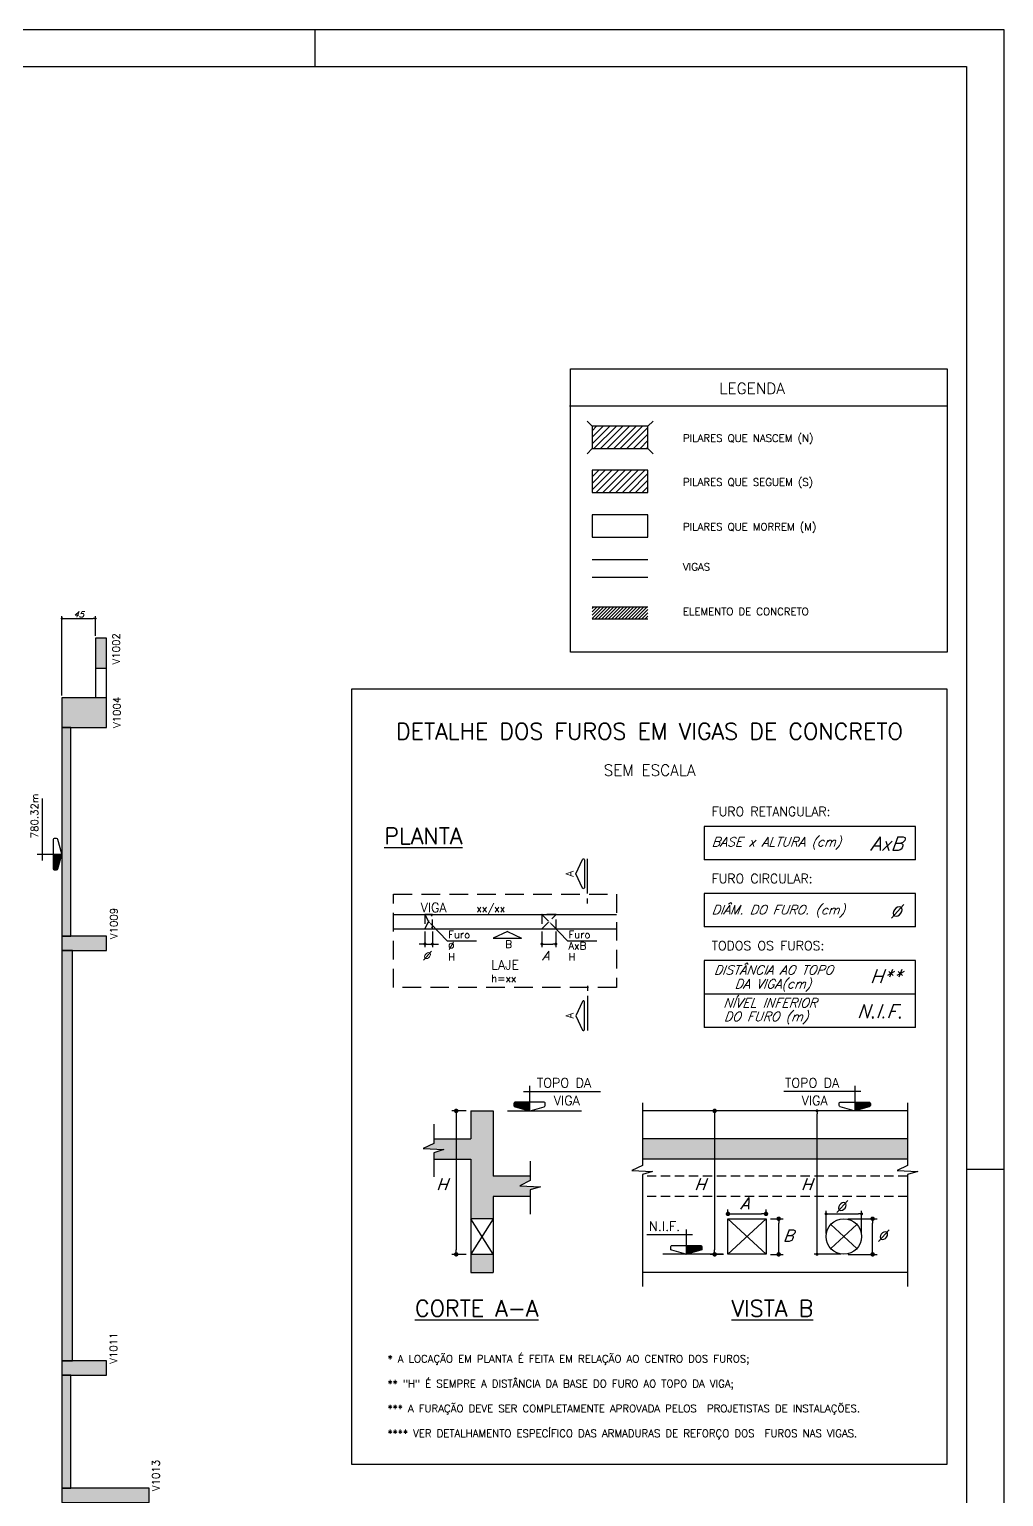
# Model space of a CAD drawing. Extents: x -4723 to 4922, y -2048 to 2452.
# Drawn here: x 3614 to 4922, y 482 to 2452 of the extents above; entities that cross this region are included whole.
import ezdxf
from ezdxf import colors
from ezdxf.entities.mleader import LeaderData, LeaderLine
from ezdxf.enums import TextEntityAlignment as Align
from ezdxf.math import Vec2, Vec3

# ---------------------------------------------------------------- set-up
doc = ezdxf.new("R2010")
doc.units = 0
doc.header["$LTSCALE"] = 50
doc.header["$MEASUREMENT"] = 0
doc.linetypes.add('DASHED', pattern=[0.75, 0.5, -0.25])
doc.linetypes.add('HIDDEN', pattern=[0.375, 0.25, -0.125])
doc.layers.get('0').update_dxf_attribs({"linetype": 'CONTINUOUS'})
doc.layers.get('DEFPOINTS').update_dxf_attribs({"linetype": 'CONTINUOUS'})
for name, color, linetype in [('6', 6, 'CONTINUOUS'), ('F-AUX', 2, 'CONTINUOUS'), ('F-AUX-RED', 1, 'CONTINUOUS'), ('F-CORTE', 4, 'CONTINUOUS'), ('F-CORTE-INDICAÇÃO', 4, 'CONTINUOUS'), ('F-COTAS', 106, 'CONTINUOUS'), ('F-DET_LINHA', 1, 'CONTINUOUS'), ('F-DET_TEXTO', 3, 'CONTINUOUS'), ('F-FURO-PAREDE-TEXTOS', 2, 'CONTINUOUS'), ('F-FUROS', 2, 'HIDDEN'), ('F-LAJES', 3, 'CONTINUOUS'), ('F-LAJES-DIM', 2, 'CONTINUOUS'), ('F-LAJES-NOME', 4, 'CONTINUOUS'), ('F-MARGEM', 1, 'CONTINUOUS'), ('F-NÍVEL-VISTA', 2, 'CONTINUOUS'), ('F-PILARES', 170, 'CONTINUOUS'), ('F-PILARES-HACH', 174, 'CONTINUOUS'), ('F-SOLIDO', 71, 'CONTINUOUS'), ('F-SOLIDO-CORTE', 71, 'CONTINUOUS'), ('F-TEXTO', 6, 'CONTINUOUS'), ('F-TEXTO-CYAN', 4, 'CONTINUOUS'), ('F-TEXTO-GREEN', 3, 'CONTINUOUS'), ('F-TEXTO-YELLOW', 2, 'CONTINUOUS'), ('F-VIGAS', 3, 'CONTINUOUS'), ('F-VIGAS-DIM', 2, 'CONTINUOUS'), ('F-VIGAS-NOME', 4, 'CONTINUOUS'), ('F-VISTA', 2, 'CONTINUOUS')]:
    doc.layers.add(name, color=color, linetype=linetype)
doc.styles.add('8718-AE-BARR-FORM-R09$0$ROMANS', font='simplex.shx', dxfattribs={"oblique": 20})
doc.styles.add('CP-TEXT-INCL', font='simplex.shx', dxfattribs={"oblique": 20})
doc.styles.add('MCP', font='simplex.shx')
doc.styles.add('ROMANS', font='simplex.shx')
doc.styles.get("Standard").update_dxf_attribs({"font": 'simplex.shx'})
doc.dimstyles.new('CP-COTAS-50', dxfattribs={"dimscale": 0.64, "dimtxt": 12.5, "dimasz": 5, "dimexe": 5, "dimexo": 5, "dimgap": 2.5, "dimtad": 1, "dimdec": 1, "dimdsep": 46, "dimtxsty": 'CP-TEXT-INCL', "dimblk1": 'DOT', "dimblk2": 'DOT', "dimsah": 1, "dimcen": 9, "dimclrd": 256, "dimclre": 256, "dimclrt": 256, "dimadec": 0, "dimazin": 0, "dimtfac": 1, "dimtdec": 1, "dimtmove": 2, "dimatfit": 3, "dimldrblk": 'DOT', "dimfxl": 0, "dimtolj": 1, "dimarcsym": 0})
doc.dimstyles.new('CP-COTAS-75', dxfattribs={"dimscale": 0.8, "dimtxt": 18.75, "dimasz": 7.5, "dimexe": 7.5, "dimexo": 7.5, "dimgap": 3.75, "dimtad": 1, "dimdsep": 46, "dimtxsty": 'CP-TEXT-INCL', "dimblk1": 'DOT', "dimblk2": 'DOT', "dimsah": 1, "dimcen": 13.5, "dimclrd": 256, "dimclre": 256, "dimclrt": 256, "dimadec": 0, "dimazin": 0, "dimtfac": 1, "dimtofl": 0, "dimtmove": 2, "dimatfit": 3, "dimldrblk": 'DOT', "dimfxl": 0, "dimtolj": 1, "dimarcsym": 0})
pattern_1 = [(45, (258.473, 3264.519), (-4.419417, 4.419417), [])]

# ---------------------------------------------------------------- blocks, each defined once
blk = doc.blocks.new('_DOT')
at = {"color": 0, "linetype": 'ByBlock'}
blk.add_line((-0.5, 0), (-1, 0), dxfattribs=at)
at = {"color": 0, "linetype": 'ByBlock', "const_width": 0.5}
blk.add_lwpolyline([(-0.25, 0, 1), (0.25, 0, 1)], format="xyb", close=True, dxfattribs=at)
blk = doc.blocks.new('*D22')
at = {"layer": 'DEFPOINTS', "color": 0, "transparency": 16777216}
for p in [(4551.9, 855.3), (4603, 861.8), (4603, 855.3)]:
    blk.add_point(p, dxfattribs=at)
at = {"layer": 'F-COTAS', "lineweight": -2, "transparency": 16777216}
for p, q in [((4551.9, 861.3), (4551.9, 867.8)), ((4603, 861.3), (4603, 867.8)), ((4557.9, 861.8), (4597, 861.8))]:
    blk.add_line(p, q, dxfattribs=at)
at = {"layer": 'F-COTAS', "lineweight": -2, "transparency": 16777216, "xscale": 6, "yscale": 6, "zscale": 6, "rotation": 180}
blk.add_blockref('_DOT', (4551.9, 861.8), dxfattribs=at)
at = {"layer": 'F-COTAS', "lineweight": -2, "transparency": 16777216, "xscale": 6, "yscale": 6, "zscale": 6}
blk.add_blockref('_DOT', (4603, 861.8), dxfattribs=at)
blk = doc.blocks.new('*D23')
at = {"layer": 'DEFPOINTS', "color": 0, "transparency": 16777216}
for p in [(4551.9, 1000.1), (4534, 807.5), (4551.9, 807.5)]:
    blk.add_point(p, dxfattribs=at)
at = {"layer": 'F-COTAS', "lineweight": -2, "transparency": 16777216}
for p, q in [((4545.9, 1000.1), (4528, 1000.1)), ((4534, 994.1), (4534, 813.5)), ((4545.9, 807.5), (4528, 807.5))]:
    blk.add_line(p, q, dxfattribs=at)
at = {"layer": 'F-COTAS', "lineweight": -2, "transparency": 16777216, "xscale": 6, "yscale": 6, "zscale": 6}
for p, rotation in [((4534, 1000.1), 90), ((4534, 807.5), 270)]:
    blk.add_blockref('_DOT', p, dxfattribs=dict(at, rotation=rotation))
blk = doc.blocks.new('*D24')
at = {"layer": 'DEFPOINTS', "color": 0, "transparency": 16777216}
for p in [(4603, 855.3), (4620, 855.3), (4603, 807.5)]:
    blk.add_point(p, dxfattribs=at)
at = {"layer": 'F-COTAS', "lineweight": -2, "transparency": 16777216}
for p, q in [((4609, 855.3), (4626, 855.3)), ((4620, 813.5), (4620, 849.3)), ((4609, 807.5), (4626, 807.5))]:
    blk.add_line(p, q, dxfattribs=at)
at = {"layer": 'F-COTAS', "lineweight": -2, "transparency": 16777216, "xscale": 6, "yscale": 6, "zscale": 6}
for p, rotation in [((4620, 855.3), 90), ((4620, 807.5), 270)]:
    blk.add_blockref('_DOT', p, dxfattribs=dict(at, rotation=rotation))
blk = doc.blocks.new('*D25')
at = {"layer": 'DEFPOINTS', "color": 0, "transparency": 16777216}
for p in [(4206.4, 1000.1), (4186.9, 807.5), (4206.4, 807.5)]:
    blk.add_point(p, dxfattribs=at)
at = {"layer": 'F-COTAS', "lineweight": -2, "transparency": 16777216}
for p, q in [((4200.4, 1000.1), (4180.9, 1000.1)), ((4186.9, 994.1), (4186.9, 813.5)), ((4200.4, 807.5), (4180.9, 807.5))]:
    blk.add_line(p, q, dxfattribs=at)
at = {"layer": 'F-COTAS', "lineweight": -2, "transparency": 16777216, "xscale": 6, "yscale": 6, "zscale": 6}
for p, rotation in [((4186.9, 1000.1), 90), ((4186.9, 807.5), 270)]:
    blk.add_blockref('_DOT', p, dxfattribs=dict(at, rotation=rotation))
blk = doc.blocks.new('*D26')
at = {"layer": 'DEFPOINTS', "color": 0, "transparency": 16777216}
for p in [(4707.5, 855.3), (4746.2, 855.3), (4707.5, 807.5)]:
    blk.add_point(p, dxfattribs=at)
at = {"layer": 'F-COTAS', "lineweight": -2, "transparency": 16777216}
for p, q in [((4713.5, 855.3), (4752.2, 855.3)), ((4746.2, 813.5), (4746.2, 849.3)), ((4713.5, 807.5), (4752.2, 807.5))]:
    blk.add_line(p, q, dxfattribs=at)
at = {"layer": 'F-COTAS', "lineweight": -2, "transparency": 16777216, "xscale": 6, "yscale": 6, "zscale": 6}
for p, rotation in [((4746.2, 855.3), 90), ((4746.2, 807.5), 270)]:
    blk.add_blockref('_DOT', p, dxfattribs=dict(at, rotation=rotation))
blk = doc.blocks.new('A0-4L_900')
at = {"layer": 'F-MARGEM', "color": 2}
for p, q in [((174.4, 90), (174.4, 89)), ((191.9, 59.4), (192.9, 59.4))]:
    blk.add_line(p, q, dxfattribs=at)
blk.add_lwpolyline([(0, 0), (0, 90), (192.9, 90), (192.9, 0)], close=True, dxfattribs=at)
at = {"layer": 'F-MARGEM', "color": 7}
blk.add_lwpolyline([(2.5, 89), (191.9, 89), (191.9, 1), (2.5, 1)], close=True, dxfattribs=at)
blk = doc.blocks.new('Nível - Vista')
at = {"layer": 'F-NÍVEL-VISTA'}
blk.add_hatch(color=71, dxfattribs=at).paths.add_polyline_path([(0, 0.238), (-0.38, 0.238, 0.414214), (-0.42, 0.198), (-0.42, 0.148, 0.331206), (-0.391, 0.11), (-0.011, 0.002, 0.072993), (0, 0)])
at = {"layer": 'F-NÍVEL-VISTA', "color": 2}
for p, q in [((-0.168, 0.521), (1.493, 0.521)), ((0, 0.67), (0, 0))]:
    blk.add_line(p, q, dxfattribs=at)
blk.add_lwpolyline([(-0.011, 0.002, 0.146769), (0.011, 0.002), (0.391, 0.11, 0.331206), (0.42, 0.148), (0.42, 0.198, 0.414214), (0.38, 0.238), (-0.38, 0.238, 0.414214), (-0.42, 0.198), (-0.42, 0.148, 0.331206), (-0.391, 0.11), (-0.011, 0.002, 0.146769), (0.011, 0.002)], format="xyb", dxfattribs=at)
at = {"layer": 'F-TEXTO', "color": 3, "style": 'MCP'}
for tag, p in [('NÍVEL', (1.026, 0.636)), ('NÍVEL_DETALHE', (1.02, 0.186))]:
    blk.add_attdef(tag, text='', height=0.2, dxfattribs=at).set_placement(p, align=Align.CENTER)
blk = doc.blocks.new('*D299')
at = {"layer": 'DEFPOINTS', "color": 0, "linetype": 'Continuous', "transparency": 16777216}
for p in [(3702.4, 1661), (3702.4, 1634.5), (3657.4, 1554.5)]:
    blk.add_point(p, dxfattribs=at)
at = {"layer": 'F-COTAS', "linetype": 'Continuous', "lineweight": -2, "transparency": 16777216}
for p, q in [((3657.4, 1557.7), (3657.4, 1664.2)), ((3660.6, 1661), (3699.2, 1661)), ((3702.4, 1637.7), (3702.4, 1664.2))]:
    blk.add_line(p, q, dxfattribs=at)
at = {"layer": 'F-COTAS', "linetype": 'Continuous', "lineweight": -2, "transparency": 16777216, "xscale": 3.2, "yscale": 3.2, "zscale": 3.2, "rotation": 180}
blk.add_blockref('_DOT', (3657.4, 1661), dxfattribs=at)
at = {"layer": 'F-COTAS', "linetype": 'Continuous', "lineweight": -2, "transparency": 16777216, "xscale": 3.2, "yscale": 3.2, "zscale": 3.2}
blk.add_blockref('_DOT', (3702.4, 1661), dxfattribs=at)
at = {"layer": 'F-COTAS', "linetype": 'Continuous', "transparency": 16777216, "insert": (3679.9, 1666.6), "char_height": 8, "attachment_point": 5, "style": 'CP-TEXT-INCL'}
blk.add_mtext('\\A1;45', dxfattribs=at)

msp = doc.modelspace()

# ---------------------------------------------------------------- hatches: boundary and pattern name
at = {"layer": 'F-AUX-RED'}
h = msp.add_hatch(dxfattribs=at)
h.set_pattern_fill('ANSI31', color=256)
h.set_pattern_definition([(45, (714.415, 776.3774), (-2.245064, 2.245064), [])])
h.paths.add_polyline_path([(4444.48708, 1676.30578), (4369.48708, 1676.30578), (4369.48708, 1660.56561), (4444.48708, 1660.56561)])
at = {"layer": 'F-PILARES-HACH'}
h = msp.add_hatch(dxfattribs=at)
h.set_pattern_fill('ANSI31', color=256, scale=50, style=0)
h.set_pattern_definition(pattern_1)
h.paths.add_polyline_path([(4369.48708, 1919.09539), (4369.48708, 1889.09539), (4444.48708, 1889.09539), (4444.48708, 1919.09539)])
h = msp.add_hatch(dxfattribs=at)
h.set_pattern_fill('ANSI31', color=256, scale=50, style=0)
h.set_pattern_definition(pattern_1)
h.paths.add_polyline_path([(4369.48708, 1860.06991), (4369.48708, 1830.06991), (4444.48708, 1830.06991), (4444.48708, 1860.06991)])
at = {"layer": 'F-SOLIDO'}
h = msp.add_hatch(color=256, dxfattribs=at)
edge = h.paths.add_edge_path()
edge.add_line((4285.48984, 1011.94205), (4266.48984, 1011.94205))
edge.add_ellipse((4266.48984, 1009.94205), major_axis=(1.41421, 1.41421), ratio=1, start_angle=45, end_angle=135)
edge.add_line((4264.48984, 1009.94205), (4264.48984, 1007.43011))
edge.add_ellipse((4266.48984, 1007.43011), major_axis=(-1.41421, 1.41421), ratio=1, start_angle=45, end_angle=118.30075575)
edge.add_line((4265.91514, 1005.51446), (4284.91514, 1000.11446))
edge.add_ellipse((4285.48984, 1002.03011), major_axis=(1.41421, 1.41421), ratio=1, start_angle=208.30075578, end_angle=224.99999955)
edge.add_line((4285.48984, 1000.03011), (4285.48984, 1011.94205))
h = msp.add_hatch(color=256, dxfattribs=at)
edge = h.paths.add_edge_path()
edge.add_line((4722.15916, 1011.94205), (4741.15916, 1011.94205))
edge.add_ellipse((4741.15916, 1009.94205), major_axis=(-1.41421, 1.41421), ratio=1, start_angle=225, end_angle=315, ccw=False)
edge.add_line((4743.15916, 1009.94205), (4743.15916, 1007.43011))
edge.add_ellipse((4741.15916, 1007.43011), major_axis=(1.41421, 1.41421), ratio=1, start_angle=241.69924425, end_angle=315, ccw=False)
edge.add_line((4741.73385, 1005.51446), (4722.73385, 1000.11446))
edge.add_ellipse((4722.15916, 1002.03011), major_axis=(-1.41421, 1.41421), ratio=1, start_angle=135.00000045, end_angle=151.69924422, ccw=False)
edge.add_line((4722.15916, 1000.03011), (4722.15916, 1011.94205))
for points in [[(4206.40317, 962.39391), (4156.64316, 962.39391), (4156.64316, 956.4298), (4142.51543, 949.36981), (4170.29092, 948.32223), (4156.64316, 943.92216), (4156.64316, 935.29814), (4206.40317, 935.29814), (4206.40317, 855.29814), (4236.40317, 855.29814), (4236.40317, 885.29814), (4286.40317, 885.29814), (4286.40317, 893.92216), (4300.05092, 898.32223), (4272.27543, 899.36981), (4286.40317, 906.4298), (4286.40317, 912.39391), (4236.40317, 912.39391), (4236.40317, 1000.11446), (4206.40317, 1000.11446)], [(4793.16269, 935.29814), (4793.16269, 962.39391), (4437.07488, 962.39391), (4437.07488, 935.29814)], [(4236.40317, 783.07748), (4236.40317, 807.54723), (4206.40317, 807.54723), (4206.40317, 783.07748)]]:
    msp.add_hatch(color=256, dxfattribs=at).paths.add_polyline_path(points)
h = msp.add_hatch(color=256, dxfattribs=at)
edge = h.paths.add_edge_path()
edge.add_line((4495.97234, 819.37482), (4514.97234, 819.37482))
edge.add_ellipse((4514.97234, 817.37482), major_axis=(-1.41421, 1.41421), ratio=1, start_angle=225, end_angle=315, ccw=False)
edge.add_line((4516.97234, 817.37482), (4516.97234, 814.86288))
edge.add_ellipse((4514.97234, 814.86288), major_axis=(1.41421, 1.41421), ratio=1, start_angle=241.69924425, end_angle=315, ccw=False)
edge.add_line((4515.54704, 812.94723), (4496.54704, 807.54723))
edge.add_ellipse((4495.97234, 809.46288), major_axis=(-1.41421, 1.41421), ratio=1, start_angle=135.00000045, end_angle=151.69924422, ccw=False)
edge.add_line((4495.97234, 807.46288), (4495.97234, 819.37482))
at = {"layer": 'F-SOLIDO-CORTE', "linetype": 'Continuous'}
for points in [[(3708.19599, 1594.5), (3708.68619, 1594.5), (3717.41809, 1594.5), (3717.41809, 1617.7851), (3717.41809, 1633.1928), (3717.41809, 1634.5), (3711.64019, 1634.5), (3711.14999, 1634.5), (3702.41809, 1634.5), (3702.41809, 1619.0922), (3702.41809, 1617.7851), (3702.41809, 1594.5)], [(3680.52969, 1514.5), (3682.49049, 1514.5), (3717.41809, 1514.5), (3717.41809, 1537.7851), (3717.41809, 1553.1928), (3717.41809, 1554.5), (3694.30639, 1554.5), (3692.34569, 1554.5), (3657.41809, 1554.5), (3657.41809, 1539.0922), (3657.41809, 1537.7851), (3657.41809, 1514.5)], [(3661.80059, 1234.5), (3666.03769, 1234.5), (3669.41809, 1234.5), (3669.41809, 1392.858), (3669.41809, 1458.5957), (3669.41809, 1471.0564), (3669.41809, 1507.5096), (3669.41809, 1514.5), (3665.11009, 1514.5), (3664.28399, 1514.5), (3657.41809, 1514.5), (3657.41809, 1477.9791), (3657.41809, 1471.0564), (3657.41809, 1405.3188), (3657.41809, 1392.858), (3657.41809, 1234.5)], [(3657.41809, 1222.2088), (3657.41809, 1215.5), (3679.33059, 1215.5), (3700.51629, 1215.5), (3717.41809, 1215.5), (3717.41809, 1222.439), (3717.41809, 1229.1478), (3717.41809, 1234.5), (3695.50549, 1234.5), (3674.31989, 1234.5), (3657.41809, 1234.5), (3657.41809, 1229.1478)], [(3657.41809, 823.3268), (3657.41809, 664.5), (3662.42709, 664.5), (3667.38559, 664.5), (3671.41809, 664.5), (3671.41809, 823.3268), (3671.41809, 859.6548), (3671.41809, 894.7777), (3671.41809, 967.4544), (3671.41809, 1037.72), (3671.41809, 1128.1093), (3671.41809, 1215.5), (3666.30519, 1215.5), (3661.36179, 1215.5), (3657.41809, 1215.5), (3657.41809, 1125.1107), (3657.41809, 1037.72), (3657.41809, 965.0434), (3657.41809, 894.7777), (3657.41809, 858.8605)], [(3657.41809, 652.2295), (3657.41809, 645.5), (3678.88509, 645.5), (3700.13609, 645.5), (3717.41809, 645.5), (3717.41809, 652.2979), (3717.41809, 659.0274), (3717.41809, 664.5), (3695.95099, 664.5), (3674.70009, 664.5), (3657.41809, 664.5), (3657.41809, 659.0274)], [(3657.41809, 503.8314), (3657.41809, 493.5), (3661.80059, 493.5), (3662.63129, 493.5), (3669.41809, 493.5), (3669.41809, 547.8832), (3669.41809, 558.3354), (3669.41809, 645.5), (3665.12469, 645.5), (3660.87449, 645.5), (3657.41809, 645.5), (3657.41809, 558.3354)], [(3657.41809, 475.4912), (3657.41809, 474.5), (3700.14749, 474.5), (3706.25139, 474.5), (3774.41809, 474.5), (3774.41809, 481.439), (3774.41809, 482.4302), (3774.41809, 493.5), (3731.68859, 493.5), (3725.58479, 493.5), (3657.41809, 493.5), (3657.41809, 482.4302)]]:
    msp.add_hatch(color=256, dxfattribs=at).paths.add_polyline_path(points, flags=16)

# ---------------------------------------------------------------- linework, layer by layer
at = {"layer": '6', "color": 4}
for p, q in [((4369.48708, 1919.09539), (4362.61657, 1925.9659)), ((4444.48708, 1919.09539), (4451.3576, 1925.9659)), ((4369.48708, 1889.09539), (4362.61657, 1882.22487)), ((4444.48708, 1889.09539), (4451.3576, 1882.22487))]:
    msp.add_line(p, q, dxfattribs=at)
at = {"layer": 'F-AUX'}
for p, q in [((4277.09022, 1026.07773), (4380.69401, 1026.07773)), ((4285.48984, 1033.5321), (4285.48984, 1000.03011)), ((4730.55877, 1026.07773), (4626.95499, 1026.07773)), ((4722.15916, 1033.5321), (4722.15916, 1000.03011)), ((4504.37196, 833.5105), (4442.96922, 833.5105)), ((4495.97234, 840.96488), (4495.97234, 807.46288))]:
    msp.add_line(p, q, dxfattribs=at)
for points in [[(4284.91514, 1000.11446, 0.1467688363), (4286.06453, 1000.11446), (4305.06453, 1005.51446, 0.3312061654), (4306.48984, 1007.43011), (4306.48984, 1009.94205, 0.4142135624), (4304.48984, 1011.94205), (4266.48984, 1011.94205, 0.4142135624), (4264.48984, 1009.94205), (4264.48984, 1007.43011, 0.3312061654), (4265.91514, 1005.51446), (4284.91514, 1000.11446, 0.1467688363), (4286.06453, 1000.11446)], [(4722.73385, 1000.11446, -0.1467688363), (4721.58446, 1000.11446), (4702.58446, 1005.51446, -0.3312061654), (4701.15916, 1007.43011), (4701.15916, 1009.94205, -0.4142135624), (4703.15916, 1011.94205), (4741.15916, 1011.94205, -0.4142135624), (4743.15916, 1009.94205), (4743.15916, 1007.43011, -0.3312061654), (4741.73385, 1005.51446), (4722.73385, 1000.11446, -0.1467688363), (4721.58446, 1000.11446)], [(4496.54704, 807.54723, -0.1467688363), (4495.39765, 807.54723), (4476.39765, 812.94723, -0.3312061654), (4474.97234, 814.86288), (4474.97234, 817.37482, -0.4142135624), (4476.97234, 819.37482), (4514.97234, 819.37482, -0.4142135624), (4516.97234, 817.37482), (4516.97234, 814.86288, -0.3312061654), (4515.54704, 812.94723), (4496.54704, 807.54723, -0.1467688363), (4495.39765, 807.54723)]]:
    msp.add_lwpolyline(points, format="xyb", dxfattribs=at)
at = {"layer": 'F-AUX-RED'}
for p, q in [((4602.99366, 807.54723), (4551.89259, 855.29814)), ((4551.89259, 807.54723), (4602.99366, 855.29814)), ((4724.95828, 815.12171), (4690.069, 847.72366)), ((4690.069, 815.12171), (4724.95828, 847.72366)), ((4545.34635, 807.54723), (4464.55125, 807.54723))]:
    msp.add_line(p, q, dxfattribs=at)
at = {"layer": 'F-AUX-RED', "color": 2}
for points in [[(4444.48708, 1676.30578), (4369.48708, 1676.30578)], [(4369.48708, 1660.56561), (4444.48708, 1660.56561)]]:
    msp.add_lwpolyline(points, dxfattribs=at)
at = {"layer": 'F-AUX-RED'}
msp.add_lwpolyline([(4255.92225, 1000.11446), (4355.17527, 1000.11446)], dxfattribs=at)
at = {"layer": 'F-CORTE', "linetype": 'Continuous'}
for points in [[(3708.19599, 1594.5), (3717.41809, 1594.5), (3717.41809, 1617.7851), (3717.41809, 1633.1928), (3717.41809, 1634.5), (3711.64019, 1634.5), (3711.14999, 1634.5), (3702.41809, 1634.5), (3702.41809, 1619.0922), (3702.41809, 1617.7851), (3702.41809, 1594.5), (3708.19599, 1594.5)], [(3774.41809, 481.439), (3774.41809, 482.4302), (3774.41809, 493.5), (3731.68859, 493.5), (3725.58479, 493.5), (3669.41809, 493.5), (3669.41809, 547.8832), (3669.41809, 558.3354), (3669.41809, 645.5), (3678.88509, 645.5), (3700.13609, 645.5), (3717.41809, 645.5), (3717.41809, 652.2979), (3717.41809, 659.0274), (3717.41809, 664.5), (3695.95099, 664.5), (3674.70009, 664.5), (3671.41809, 664.5), (3671.41809, 823.3268), (3671.41809, 859.6548), (3671.41809, 894.7777), (3671.41809, 967.4544), (3671.41809, 1037.72), (3671.41809, 1128.1093), (3671.41809, 1215.5), (3679.33059, 1215.5), (3700.51629, 1215.5), (3717.41809, 1215.5), (3717.41809, 1222.439), (3717.41809, 1229.1478), (3717.41809, 1234.5), (3695.50549, 1234.5), (3674.31989, 1234.5), (3669.41809, 1234.5), (3669.41809, 1392.858), (3669.41809, 1458.5957), (3669.41809, 1471.0564), (3669.41809, 1507.5096), (3669.41809, 1514.5), (3680.52969, 1514.5), (3717.41809, 1514.5), (3717.41809, 1537.7851), (3717.41809, 1553.1928), (3717.41809, 1554.5), (3694.30639, 1554.5), (3692.34569, 1554.5), (3657.41809, 1554.5), (3657.41809, 1539.0922), (3657.41809, 1537.7851), (3657.41809, 1514.5), (3657.41809, 1477.9791), (3657.41809, 1471.0564), (3657.41809, 1405.3188), (3657.41809, 1392.858), (3657.41809, 1234.5), (3657.41809, 1222.2088), (3657.41809, 1215.5), (3657.41809, 823.3268), (3657.41809, 664.5), (3657.41809, 652.2295), (3657.41809, 645.5), (3657.41809, 503.8314), (3657.41809, 493.5), (3657.41809, 475.4912)]]:
    msp.add_lwpolyline(points, dxfattribs=at)
at = {"layer": 'F-CORTE-INDICAÇÃO'}
for p, q in [((4363.19763, 1291.65294), (4363.19763, 1338.3196)), ((4363.19763, 1278.3196), (4363.19763, 1284.98627)), ((4363.19763, 1167.8054), (4363.19763, 1161.13873)), ((4363.19763, 1154.47207), (4363.19763, 1107.8054))]:
    msp.add_line(p, q, dxfattribs=at)
for points in [[(4359.19763, 1299.65294, -0.8025848517), (4356.65588, 1299.08945), (4347.68871, 1318.3196), (4356.65588, 1337.54976, -0.8025848517), (4359.19763, 1336.98627)], [(4359.19763, 1146.47207, 0.8025848517), (4356.65588, 1147.03556), (4347.68871, 1127.8054), (4356.65588, 1108.57524, 0.8025848517), (4359.19763, 1109.13873)]]:
    msp.add_lwpolyline(points, format="xyb", close=True, dxfattribs=at)
for points in [[(4255.57222, 1240.96817), (4236.34206, 1232.001)], [(4255.57222, 1240.96817), (4274.80237, 1232.001)], [(4236.34206, 1232.001), (4274.80237, 1232.001)]]:
    msp.add_lwpolyline(points, dxfattribs=at)
at = {"layer": 'F-COTAS'}
for p, q in [((4140.97368, 1224.03831), (4136.97368, 1224.03831)), ((4144.97368, 1240.65845), (4144.97368, 1220.03831)), ((4144.97368, 1224.03831), (4154.97368, 1224.03831)), ((4154.97368, 1240.65845), (4154.97368, 1220.03831)), ((4158.97368, 1224.03831), (4162.97368, 1224.03831)), ((4302.00982, 1240.65845), (4302.00982, 1220.03831)), ((4306.00982, 1224.03831), (4316.63902, 1224.03831)), ((4320.63902, 1240.65845), (4320.63902, 1220.03831)), ((4684.56784, 1000.11446), (4667.49455, 1000.11446)), ((4671.49455, 811.54723), (4671.49455, 996.11446)), ((4683.63818, 835.42269), (4683.63818, 865.81337)), ((4687.63818, 861.81337), (4727.38909, 861.81337)), ((4731.38909, 835.42269), (4731.38909, 865.81337)), ((4703.51364, 807.54723), (4667.49455, 807.54723))]:
    msp.add_line(p, q, dxfattribs=at)
at = {"layer": 'F-DET_LINHA', "color": 1}
for p, q in [((4845.44189, 1946.04884), (4339.2632, 1946.04884)), ((4803.55555, 1381.91618), (4519.79013, 1381.91618)), ((4519.79013, 1381.91618), (4519.79013, 1336.91618)), ((4803.55555, 1336.91618), (4803.55555, 1381.91618)), ((4803.55555, 1336.91618), (4519.79013, 1336.91618)), ((4803.55555, 1291.91618), (4519.79013, 1291.91618)), ((4519.79013, 1291.91618), (4519.79013, 1246.91618)), ((4803.55555, 1246.91618), (4803.55555, 1291.91618)), ((4803.55555, 1246.91618), (4519.79013, 1246.91618)), ((4519.79013, 1201.91618), (4519.79013, 1156.91618)), ((4803.55555, 1201.91618), (4519.79013, 1201.91618)), ((4803.55555, 1156.91618), (4803.55555, 1201.91618)), ((4803.55555, 1156.91618), (4519.79013, 1156.91618)), ((4519.79013, 1156.91618), (4519.79013, 1111.91618)), ((4803.55555, 1111.91618), (4803.55555, 1156.91618)), ((4803.55555, 1111.91618), (4519.79013, 1111.91618)), ((4437.07488, 1010.88997), (4437.07488, 926.9808)), ((4793.16269, 1010.88997), (4793.16269, 926.9808)), ((4156.64316, 982.41191), (4156.64316, 956.4298)), ((4156.64316, 956.4298), (4142.51543, 949.36981)), ((4142.51543, 949.36981), (4170.29092, 948.32223)), ((4170.29092, 948.32223), (4156.64316, 943.92216)), ((4156.64316, 943.92216), (4156.64316, 911.44012)), ((4286.40317, 932.41191), (4286.40317, 906.4298)), ((4437.07488, 926.9808), (4422.94714, 919.92082)), ((4793.16269, 926.9808), (4779.03495, 919.92082)), ((4286.40317, 906.4298), (4272.27543, 899.36981)), ((4422.94714, 919.92082), (4450.72263, 918.87324)), ((4450.72263, 918.87324), (4437.07488, 914.47316)), ((4437.07488, 914.47316), (4437.07488, 764.54501)), ((4779.03495, 919.92082), (4806.81044, 918.87324)), ((4806.81044, 918.87324), (4793.16269, 914.47316)), ((4793.16269, 914.47316), (4793.16269, 764.54501)), ((4272.27543, 899.36981), (4300.05092, 898.32223)), ((4300.05092, 898.32223), (4286.40317, 893.92216)), ((4286.40317, 893.92216), (4286.40317, 861.44012)), ((4236.40317, 807.54723), (4206.40317, 855.29814)), ((4236.40317, 855.29814), (4206.40317, 807.54723))]:
    msp.add_line(p, q, dxfattribs=at)
at = {"layer": 'F-DET_LINHA', "color": 3}
for p, q in [((4206.40317, 1000.11446), (4236.40317, 1000.11446)), ((4206.40317, 1000.11446), (4206.40317, 962.39391)), ((4236.40317, 1000.11446), (4236.40317, 912.39391)), ((4156.64316, 962.39391), (4206.40317, 962.39391)), ((4793.16269, 962.39391), (4437.07488, 962.39391)), ((4156.64316, 935.29814), (4206.40317, 935.29814)), ((4206.40317, 935.29814), (4206.40317, 783.07748)), ((4793.16269, 935.29814), (4437.07488, 935.29814)), ((4286.40317, 912.39391), (4236.40317, 912.39391)), ((4236.40317, 885.29814), (4236.40317, 783.07748)), ((4286.40317, 885.29814), (4236.40317, 885.29814)), ((4236.40317, 855.29814), (4206.40317, 855.29814)), ((4206.40317, 807.54723), (4236.40317, 807.54723)), ((4206.40317, 783.07748), (4236.40317, 783.07748))]:
    msp.add_line(p, q, dxfattribs=at)
at = {"layer": 'F-DET_LINHA', "color": 2}
for p, q in [((4793.16269, 1000.11446), (4437.07488, 1000.11446)), ((4793.16269, 783.07748), (4437.07488, 783.07748))]:
    msp.add_line(p, q, dxfattribs=at)
at = {"layer": 'F-DET_LINHA', "color": 1, "linetype": 'HIDDEN'}
for p, q in [((4793.16269, 912.39391), (4437.07488, 912.39391)), ((4793.16269, 885.29814), (4437.07488, 885.29814))]:
    msp.add_line(p, q, dxfattribs=at)
at = {"layer": 'F-DET_LINHA', "color": 1}
for points in [[(4340.2664, 1996.04884), (4846.44509, 1996.04884), (4846.44509, 1615.92821), (4340.2664, 1615.92821)], [(4046.44509, 525.92821), (4846.44509, 525.92821), (4846.44509, 1565.92821), (4046.44509, 1565.92821)]]:
    msp.add_lwpolyline(points, close=True, dxfattribs=at)
at = {"layer": 'F-DET_LINHA', "color": 1, "linetype": 'DASHED'}
msp.add_lwpolyline([(4102.75837, 1291.08322), (4402.18596, 1291.08322), (4402.18596, 1165.87167), (4102.75837, 1165.87167)], close=True, dxfattribs=at)
at = {"layer": 'F-FUROS'}
for points in [[(4144.97368, 1263.65845), (4144.97368, 1244.65845), (4154.97368, 1244.65845), (4154.97368, 1263.65845), (4144.97368, 1263.65845)], [(4144.97368, 1244.65845), (4154.97368, 1263.65845)], [(4144.97368, 1263.65845), (4154.97368, 1244.65845)], [(4302.00982, 1263.65845), (4302.00982, 1244.65845), (4321.00982, 1244.65845), (4321.00982, 1263.65845), (4302.00982, 1263.65845)], [(4302.00982, 1244.65845), (4321.00982, 1263.65845)], [(4302.00982, 1263.65845), (4321.00982, 1244.65845)]]:
    msp.add_lwpolyline(points, dxfattribs=at)
at = {"layer": 'F-LAJES'}
for points in [[(4102.75837, 1263.65845), (4402.18596, 1263.65845)], [(4102.75837, 1244.65845), (4402.18596, 1244.65845)]]:
    msp.add_lwpolyline(points, dxfattribs=at)
at = {"layer": 'F-PILARES'}
for points in [[(4369.48708, 1889.09539), (4444.48708, 1889.09539), (4444.48708, 1919.09539), (4369.48708, 1919.09539)], [(4369.48708, 1830.06991), (4444.48708, 1830.06991), (4444.48708, 1860.06991), (4369.48708, 1860.06991)], [(4369.48708, 1770.01415), (4444.48708, 1770.01415), (4444.48708, 1800.01415), (4369.48708, 1800.01415)]]:
    msp.add_lwpolyline(points, close=True, dxfattribs=at)
at = {"layer": 'F-SOLIDO-CORTE'}
for points in [[(3708.19599, 1594.5), (3708.68617, 1594.5), (3717.41807, 1594.5), (3717.41807, 1617.78506), (3717.41807, 1633.19283), (3717.41807, 1634.5), (3711.64016, 1634.5), (3711.14997, 1634.5), (3702.41807, 1634.5), (3702.41807, 1619.09223), (3702.41807, 1617.78506), (3702.41807, 1594.5), (3708.19599, 1594.5)], [(3680.52972, 1514.5), (3682.49048, 1514.5), (3717.41807, 1514.5), (3717.41807, 1537.78506), (3717.41807, 1553.19283), (3717.41807, 1554.5), (3694.30642, 1554.5), (3692.34567, 1554.5), (3657.41807, 1554.5), (3657.41807, 1539.09223), (3657.41807, 1537.78506), (3657.41807, 1514.5), (3680.52972, 1514.5)], [(3661.80058, 1234.5), (3666.03771, 1234.5), (3669.41807, 1234.5), (3669.41807, 1392.85803), (3669.41807, 1458.59567), (3669.41807, 1471.05644), (3669.41807, 1507.50964), (3669.41807, 1514.5), (3665.11007, 1514.5), (3664.28395, 1514.5), (3657.41807, 1514.5), (3657.41807, 1477.97909), (3657.41807, 1471.05644), (3657.41807, 1405.3188), (3657.41807, 1392.85803), (3657.41807, 1234.5), (3661.80058, 1234.5)], [(3657.41807, 1222.20878), (3657.41807, 1215.5), (3679.33062, 1215.5), (3700.51625, 1215.5), (3717.41807, 1215.5), (3717.41807, 1222.43897), (3717.41807, 1229.14775), (3717.41807, 1234.5), (3695.50553, 1234.5), (3674.3199, 1234.5), (3657.41807, 1234.5), (3657.41807, 1229.14775), (3657.41807, 1222.20878)], [(3657.41807, 823.32682), (3657.41807, 664.5), (3662.42705, 664.5), (3667.38561, 664.5), (3671.41807, 664.5), (3671.41807, 823.32682), (3671.41807, 859.65485), (3671.41807, 894.77775), (3671.41807, 967.45436), (3671.41807, 1037.72003), (3671.41807, 1128.10928), (3671.41807, 1215.5), (3666.30515, 1215.5), (3661.36183, 1215.5), (3657.41807, 1215.5), (3657.41807, 1125.11075), (3657.41807, 1037.72003), (3657.41807, 965.04341), (3657.41807, 894.77775), (3657.41807, 858.86055), (3657.41807, 823.32682)], [(3657.41807, 652.22948), (3657.41807, 645.5), (3678.88511, 645.5), (3700.1361, 645.5), (3717.41807, 645.5), (3717.41807, 652.2979), (3717.41807, 659.02738), (3717.41807, 664.5), (3695.95104, 664.5), (3674.70005, 664.5), (3657.41807, 664.5), (3657.41807, 659.02738), (3657.41807, 652.22948)], [(3657.41807, 503.8314), (3657.41807, 493.5), (3661.80058, 493.5), (3662.6313, 493.5), (3669.41807, 493.5), (3669.41807, 547.88316), (3669.41807, 558.33541), (3669.41807, 645.5), (3665.12467, 645.5), (3660.87447, 645.5), (3657.41807, 645.5), (3657.41807, 558.33541), (3657.41807, 503.8314)], [(3657.41807, 475.49123), (3657.41807, 474.5), (3700.14754, 474.5), (3706.2514, 474.5), (3774.41807, 474.5), (3774.41807, 481.43897), (3774.41807, 482.4302), (3774.41807, 493.5), (3731.68861, 493.5), (3725.58474, 493.5), (3657.41807, 493.5), (3657.41807, 482.4302), (3657.41807, 475.49123)]]:
    msp.add_lwpolyline(points, dxfattribs=at)
at = {"layer": 'F-VIGAS'}
for points in [[(4444.48708, 1739.95839), (4369.48708, 1739.95839)], [(4369.48708, 1716.28002), (4444.48708, 1716.28002)]]:
    msp.add_lwpolyline(points, dxfattribs=at)
at = {"layer": 'F-VIGAS', "linetype": 'Continuous'}
msp.add_lwpolyline([(4551.89259, 855.29814), (4602.99366, 855.29814), (4602.99366, 807.54723), (4551.89259, 807.54723)], close=True, dxfattribs=at)
msp.add_circle((4707.51364, 831.42269), 23.87545, dxfattribs=at)
at = {"layer": 'F-VISTA', "linetype": 'Continuous'}
for points in [[(3702.41809, 1594.5), (3702.41809, 1554.5)], [(3717.41809, 1553.1928), (3717.41809, 1594.5)]]:
    msp.add_lwpolyline(points, dxfattribs=at)

# ---------------------------------------------------------------- block references
at = {"layer": 'F-COTAS', "xscale": 4, "yscale": 4, "zscale": 4}
for p in [(4144.97368, 1224.03831), (4320.63902, 1224.03831), (4731.38909, 861.81337)]:
    msp.add_blockref('_DOT', p, dxfattribs=at)
for p, rotation in [((4154.97368, 1224.03831), 180), ((4302.00982, 1224.03831), 180), ((4671.49455, 1000.11446), 90), ((4683.63818, 861.81337), 180), ((4671.49455, 807.54723), 270)]:
    msp.add_blockref('_DOT', p, dxfattribs=dict(at, rotation=rotation))
at = {"layer": 'F-MARGEM', "linetype": 'Continuous', "xscale": 50, "yscale": 50, "zscale": 50}
msp.add_blockref('A0-4L_900', (-4722.80491, -2048.15543), dxfattribs=at)
at = {"layer": 'F-NÍVEL-VISTA', "xscale": 50, "yscale": 50, "zscale": 50, "rotation": 90}
msp.add_blockref('Nível - Vista', (3657.41807, 1344.67767), dxfattribs=at).add_auto_attribs({'NÍVEL': '780.32m'})

# ---------------------------------------------------------------- texts
at = {"layer": 'F-CORTE-INDICAÇÃO', "style": 'ROMANS'}
for p in [(4339.35538, 1318.3196), (4339.35538, 1127.8054)]:
    msp.add_attdef('A', text='A', height=10, rotation=90, dxfattribs=at).set_placement(p, align=Align.MIDDLE_CENTER)
msp.add_attdef('B', text='A', height=10, dxfattribs=at).set_placement((4257.29386, 1223.76042), align=Align.MIDDLE_CENTER)
at = {"layer": 'F-DET_TEXTO', "color": 4, "style": '8718-AE-BARR-FORM-R09$0$ROMANS'}
msp.add_text('LEGENDA', height=15, dxfattribs=at).set_placement((4540.36823, 1962.36456))
at = {"layer": 'F-FURO-PAREDE-TEXTOS', "linetype": 'Continuous', "style": 'MCP'}
for s, p in [('Furo', (4176.09699, 1231.75223)), ('Furo', (4337.63313, 1231.75223)), ('%%C', (4176.09699, 1216.75223)), ('AxB', (4337.63313, 1216.75223)), ('H', (4176.09699, 1201.75223)), ('H', (4337.63313, 1201.75223))]:
    msp.add_text(s, height=10, dxfattribs=at).set_placement(p)
at = {"layer": 'F-LAJES-DIM', "linetype": 'Continuous', "style": 'MCP'}
msp.add_text('h=xx', height=10, dxfattribs=at).set_placement((4233.8926, 1172.86009))
at = {"layer": 'F-LAJES-NOME', "linetype": 'Continuous', "style": 'MCP'}
msp.add_text('LAJE', height=12.5, dxfattribs=at).set_placement((4233.8926, 1189.86009))
at = {"layer": 'F-TEXTO', "color": 3, "style": 'MCP'}
for s, p in [('PILARES QUE NASCEM (N)', (4491.4611, 1898.21071)), ('PILARES QUE SEGUEM (S)', (4491.4611, 1839.18523)), ('PILARES QUE MORREM (M)', (4491.4611, 1779.12947)), ('VIGAS', (4491.4611, 1725.39534)), ('ELEMENTO DE CONCRETO', (4491.4611, 1665.33957))]:
    msp.add_text(s, height=10, dxfattribs=at).set_placement(p)
at = {"layer": 'F-TEXTO', "style": 'ROMANS'}
for s, p in [('%%UPLANTA', (4090.35109, 1358.19231)), ('%%UCORTE A-A', (4131.50967, 724.141)), ('%%UVISTA B', (4556.72384, 724.141))]:
    msp.add_text(s, height=21.875, dxfattribs=at).set_placement(p)
at = {"layer": 'F-TEXTO', "insert": (4446.44509, 1509.53782), "char_height": 21.875, "width": 750, "attachment_point": 5, "style": 'ROMANS'}
msp.add_mtext('DETALHE DOS FUROS EM VIGAS DE CONCRETO', dxfattribs=at)
at = {"layer": 'F-TEXTO-CYAN', "style": 'ROMANS', "oblique": 20}
for s, height, p in [('AxB', 18.375, (4742.72989, 1349.75111)), ('%%C', 18.375, (4768.59646, 1258.54285)), ('Ø', 12, (4141.03715, 1202.4501)), ('A', 12, (4302.3879, 1202.4501)), ('H**', 18.375, (4742.47486, 1171.5006)), ('N.I.F.', 18.375, (4724.82844, 1124.4164)), ('H', 15.75, (4159.80762, 893.43799)), ('H', 15.75, (4506.38161, 893.43799)), ('H', 15.75, (4649.64886, 893.43799)), ('A', 15.75, (4567.99039, 867.95073)), ('Ø', 15.75, (4695.86175, 863.80869)), ('B', 15.75, (4625.44176, 824.70564)), ('Ø', 15.75, (4751.67429, 824.70564))]:
    msp.add_text(s, height=height, dxfattribs=at).set_placement(p)
at = {"layer": 'F-TEXTO-CYAN', "color": 3, "insert": (4094.66993, 672.24105), "char_height": 10, "width": 748.9622677, "attachment_point": 1, "style": 'ROMANS'}
msp.add_mtext('* A LOCAÇÃO EM PLANTA É FEITA EM RELAÇÃO AO CENTRO DOS FUROS;  \\P\\P** "H" É SEMPRE A DISTÂNCIA DA BASE DO FURO AO TOPO DA VIGA;  \\P\\P*** A FURAÇÃO DEVE SER COMPLETAMENTE APROVADA PELOS  PROJETISTAS DE INSTALAÇÕES.  \\P\\P**** VER DETALHAMENTO ESPECÍFICO DAS ARMADURAS DE REFORÇO DOS  FUROS NAS VIGAS.', dxfattribs=at)
at = {"layer": 'F-TEXTO-GREEN', "style": 'ROMANS'}
for s, height, p in [('FURO RETANGULAR:', 12.25, (4530.0752, 1395.80408)), ('FURO CIRCULAR:', 12.25, (4530.0752, 1305.80408)), ('TODOS OS FUROS:', 12.25, (4530.0752, 1215.80408)), ('TOPO DA', 12.5, (4295.23182, 1031.4527)), ('TOPO DA', 12.5, (4628.4886, 1031.4527)), ('VIGA', 12.5, (4318.03462, 1007.80558)), ('VIGA', 12.5, (4650.9239, 1007.80558)), ('N.I.F.', 12.5, (4445.92857, 838.88547))]:
    msp.add_text(s, height=height, dxfattribs=at).set_placement(p)
at = {"layer": 'F-TEXTO-YELLOW', "style": 'MCP'}
for s, p in [('V1002', (3735.06409, 1599.33832)), ('V1004', (3736.05137, 1513.91236)), ('V1009', (3732.01379, 1230.55555)), ('V1011', (3731.6168, 660.55555)), ('V1013', (3788.6168, 489.55555))]:
    msp.add_text(s, height=10, rotation=90, dxfattribs=at).set_placement(p)
at = {"layer": 'F-TEXTO-YELLOW', "style": 'ROMANS'}
msp.add_text('SEM ESCALA', height=15, dxfattribs=at).set_placement((4384.94151, 1449.81023))
at = {"layer": 'F-TEXTO-YELLOW', "style": 'ROMANS', "oblique": 20}
for s, p in [('BASE x ALTURA (cm)', (4530.0752, 1355.12589)), ('DIÂM. DO FURO. (cm)', (4530.0752, 1263.91763)), ('DISTÂNCIA AO TOPO', (4532.98042, 1183.1885)), ('DA VIGA(cm)', (4560.67107, 1164.48787)), ('NÍVEL INFERIOR', (4545.73645, 1138.95471)), ('DO FURO (m)', (4546.28295, 1120.62924))]:
    msp.add_text(s, height=12.25, dxfattribs=at).set_placement(p)
at = {"layer": 'F-VIGAS-DIM', "linetype": 'Continuous', "style": 'MCP'}
msp.add_text('xx/xx', height=10, dxfattribs=at).set_placement((4214.14356, 1266.78345))
at = {"layer": 'F-VIGAS-NOME', "linetype": 'Continuous', "style": 'MCP'}
msp.add_text('VIGA', height=12.5, dxfattribs=at).set_placement((4139.14356, 1266.78345))

# ---------------------------------------------------------------- dimensions: what is measured, and where the dimension line sits
at = {"layer": 'F-COTAS', "linetype": 'Continuous'}
dim = msp.add_linear_dim(base=(3702.41807, 1661), p1=(3657.41807, 1554.5), p2=(3702.41807, 1634.5), dimstyle='CP-COTAS-50', dxfattribs=at)
dim.commit()
dim.dimension.update_dxf_attribs({"geometry": '*D299', "text_midpoint": (3679.91807, 1666.6)})
at = {"layer": 'F-COTAS'}
for base, p1, p2, picture, middle in [((4186.93606, 807.54723), (4206.40317, 1000.11446), (4206.40317, 807.54723), '*D25', (4186.93606, 903.83084)), ((4534.04547, 807.54723), (4551.89259, 1000.11446), (4551.89259, 807.54723), '*D23', (4534.04547, 903.83084)), ((4619.97518, 855.29814), (4602.99366, 807.54723), (4602.99366, 855.29814), '*D24', (4619.97518, 831.42269)), ((4746.20772, 855.29814), (4707.51364, 807.54723), (4707.51364, 855.29814), '*D26', (4746.20772, 831.42269))]:
    dim = msp.add_linear_dim(base=base, p1=p1, p2=p2, angle=90, text=' ', dimstyle='CP-COTAS-75', dxfattribs=at)
    dim.commit()
    dim.dimension.update_dxf_attribs({"geometry": picture, "text_midpoint": middle})
dim = msp.add_linear_dim(base=(4602.99366, 861.81337), p1=(4551.89259, 855.29814), p2=(4602.99366, 855.29814), text=' ', dimstyle='CP-COTAS-75', dxfattribs=at)
dim.commit()
dim.dimension.update_dxf_attribs({"geometry": '*D22', "text_midpoint": (4577.44313, 861.81337)})

# ---------------------------------------------------------------- leaders
at = {"layer": 'F-FURO-PAREDE-TEXTOS', "linetype": 'Continuous'}
ml = msp.add_multileader_mtext('Standard', dxfattribs=at)
ml.set_content('', color=256)
ml.set_leader_properties()
ml.build(insert=Vec2(0, 0))
ctx = ml.context
ctx.base_point, ctx.plane_origin = Vec3(4214.23312, 1228.1523), Vec3(4149.97368, 1254.15845)
notes = []
notes.append((ctx, [(0, (1, 1, 0), (4174.96478, 1228.1523), (1, 0), 39.26834, [(0, [(4149.97368, 1254.15845)], 0, [])])]))
ctx.mtext.insert, ctx.mtext.flow_direction = Vec3(4216.23312, 1230.1523), 5
ml = msp.add_multileader_mtext('Standard', dxfattribs=at)
ml.set_content('', color=256)
ml.set_leader_properties()
ml.build(insert=Vec2(0, 0))
ctx = ml.context
ctx.base_point, ctx.plane_origin = Vec3(4375.76926, 1228.1523), Vec3(4311.50982, 1254.15845)
notes.append((ctx, [(0, (1, 1, 0), (4336.50092, 1228.1523), (1, 0), 39.26834, [(0, [(4311.50982, 1254.15845)], 0, [])])]))
ctx.mtext.insert, ctx.mtext.flow_direction = Vec3(4377.76926, 1230.1523), 5
for ctx, leaders in notes:
    for number, flags, end, landing, length, lines in leaders:
        leader = LeaderData()
        leader.index, (leader.has_last_leader_line, leader.has_dogleg_vector, leader.attachment_direction) = number, flags
        leader.last_leader_point, leader.dogleg_vector, leader.dogleg_length = Vec3(end), Vec3(landing), length
        for number, points, colour, breaks in lines:
            line = LeaderLine()
            line.index, line.vertices, line.color, line.breaks = number, Vec3.list(points), colors.encode_raw_color(colour), breaks
            leader.lines.append(line)
        ctx.leaders.append(leader)

doc.saveas('drawing.dxf')
